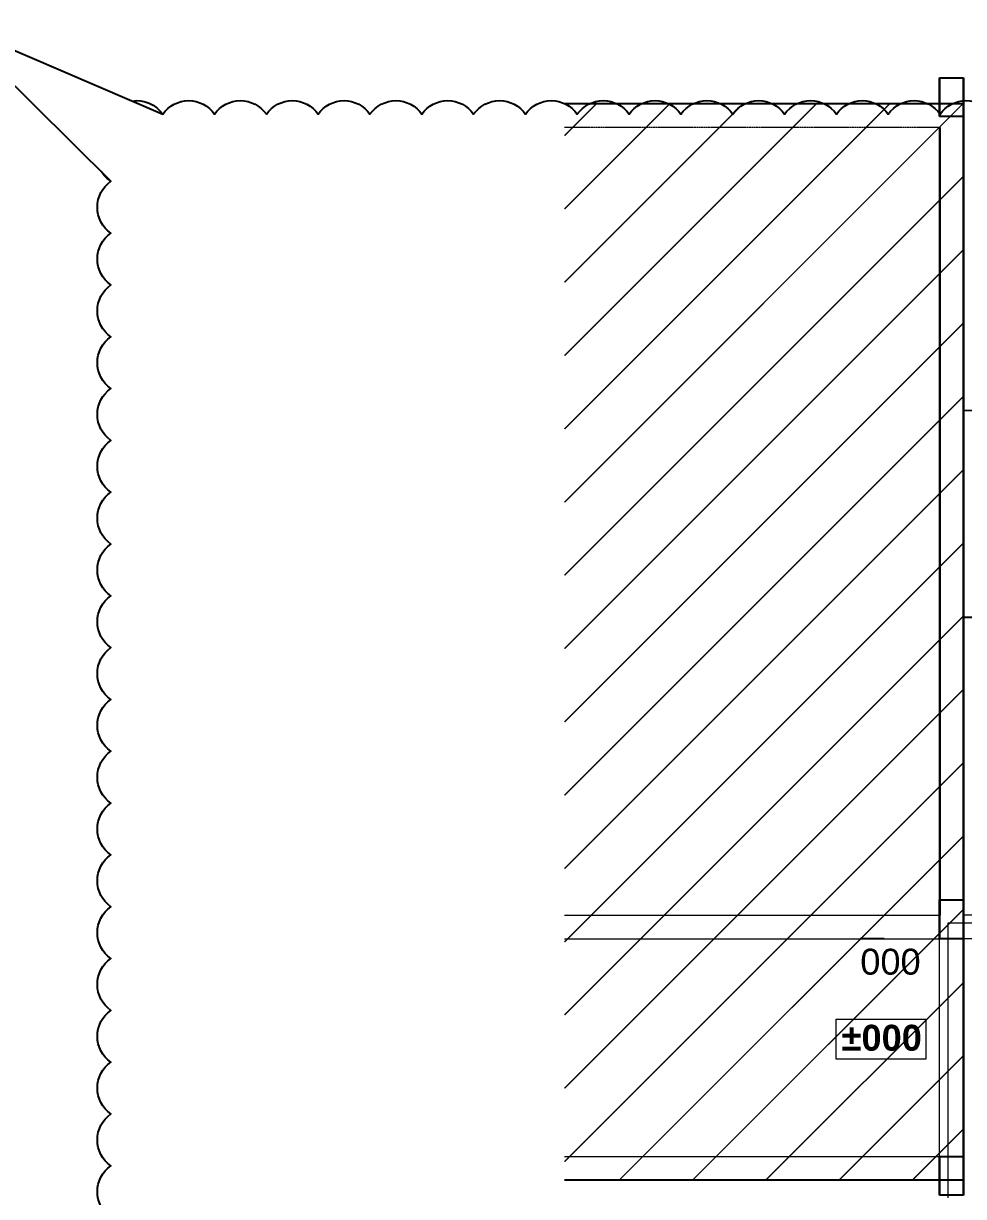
# Model space of a CAD drawing. Header units: inches. Extents: x 5899882 to 5988838, y -468923 to -96891.
# Drawn here: x 5928043 to 5937113, y -283783 to -272463 of the extents above; entities that cross this region are included whole.
import ezdxf

# ---------------------------------------------------------------- set-up
doc = ezdxf.new("R2010")
doc.units = ezdxf.units.IN
doc.header["$MEASUREMENT"] = 0
for name, pattern in [('1', [0]), ('DASHED', [0.75, 0.5, -0.25]), ('DASHED2', [0.375, 0.25, -0.125])]:
    doc.linetypes.add(name, pattern=pattern)
for name, color, linetype in [('0- SLC ARCH LAYOUT', 7, 'Continuous'), ('0-SLC RCC 2ND. FLOOR', 7, 'Continuous'), ('a_150 walls', 8, '1')]:
    doc.layers.add(name, color=color, linetype=linetype)
for name, color, linetype, lineweight in [('ARLC-DIM0', 8, 'Continuous', 5), ('ARLC-ELE0', 8, 'Continuous', 9), ('ARLC-EXIST', 8, 'Continuous', 5), ('ARLC-HATCH-C', 8, 'Continuous', 5), ('ARLC-RCC', 8, 'Continuous', 25), ('ARLC-WALL', 8, 'Continuous', 15), ('txt', 8, 'Continuous', 25)]:
    doc.layers.add(name, color=color, linetype=linetype, lineweight=lineweight)
doc.styles.get("Standard").update_dxf_attribs({"font": 'arial.ttf'})

# ---------------------------------------------------------------- blocks, each defined once
blk = doc.blocks.new('A$C3DAD2E9A')
at = {"layer": 'ARLC-DIM0', "ltscale": 0.01}
h = blk.add_hatch(dxfattribs=at)
h.set_pattern_fill('ANSI31', color=256, scale=4000, style=0)
h.set_pattern_definition([(45, (-5711489.1, 16954.34), (-353.55339, 353.55339), [])])
h.paths.add_polyline_path([(-11920, 810), (-11920, -9580), (-8073, -9580), (-8073, 810)])
blk.add_lwpolyline([(-11920, 810), (-8073, 810), (-8073, -9580), (-11920, -9580)])
at = {"layer": 'a_150 walls'}
for p, q in [((-8073, 810), (-8073, -7250)), ((-8303, 580), (-8303, -7020))]:
    blk.add_line(p, q, dxfattribs=at)
at = {"layer": 'ARLC-ELE0'}
blk.add_line((-8073, 811), (-8073, 921), dxfattribs=at)
at = {"layer": 'ARLC-ELE0', "ltscale": 0.002}
for p, q in [((-6448, -7099), (-8223, -7099)), ((-8223, -7099), (-8223, -9749)), ((-6448, -7100), (-8073, -7100))]:
    blk.add_line(p, q, dxfattribs=at)
at = {"layer": 'ARLC-ELE0'}
blk.add_lwpolyline([(-9303, -8026), (-8435, -8026), (-8435, -8411), (-9303, -8411)], close=True, dxfattribs=at)
at = {"layer": 'ARLC-EXIST', "ltscale": 5}
for p, q in [((-11920, 810), (-8303, 810)), ((-8303, 560), (-8303, -7145)), ((-8071, 560), (-8073, -7250)), ((-11920, -9350), (-8073, -9350))]:
    blk.add_line(p, q, dxfattribs=at)
at = {"layer": 'ARLC-HATCH-C'}
blk.add_arc((-8980, -4818), 305, 134.9983, 135.0017, dxfattribs=at)
at = {"layer": 'ARLC-RCC'}
for p, q in [((-8303, 1060), (-8073, 1060)), ((-8303, 685), (-8303, 1060)), ((-8073, 1060), (-8073, 685)), ((-8073, 685), (-8303, 685)), ((-8303, -6875), (-8073, -6875)), ((-8303, -7250), (-8303, -6875)), ((-8073, -6875), (-8073, -7250)), ((-8073, -7250), (-8303, -7250)), ((-8303, -9350), (-8073, -9350)), ((-8303, -9725), (-8303, -9350)), ((-8073, -9350), (-8073, -9725)), ((-8073, -9725), (-8303, -9725))]:
    blk.add_line(p, q, dxfattribs=at)
at = {"layer": 'ARLC-RCC', "ltscale": 2}
blk.add_line((-8837, -7250), (-9067, -7250), dxfattribs=at)
at = {"layer": 'txt', "char_height": 250, "attachment_point": 7}
for s, insert, width in [('000', (-9069, -7599), 518.93), ('{\\fArial|b1|i0|c1|p34;%%P000}', (-9249, -8333), 475)]:
    blk.add_mtext(s, dxfattribs=dict(at, insert=insert, width=width))
blk = doc.blocks.new('A$C77C3199A')
at = {"layer": 'ARLC-DIM0', "ltscale": 0.01}
h = blk.add_hatch(dxfattribs=at)
h.set_pattern_fill('ANSI31', color=0, scale=4000, style=0)
h.set_pattern_definition([(45, (-5711491.3, 16954.34), (-353.55339, 353.55339), [])])
h.paths.add_polyline_path([(-11922.2, 810), (-11922.2, -9580), (-8075.1, -9580), (-8075, 810)])
for p, q in [((-16299.3, 60), (-17837, 1583.3)), ((-17837, 1583.3), (-15799.3, 708.2))]:
    blk.add_line(p, q)
for points in [[(-16094.5, 835, -0.2844654), (-15799.3, 708.2, -0.5205671), (-15299.3, 708.2, -0.5205671), (-14799.3, 708.2, -0.5205671), (-14299.3, 708.2, -0.5205671), (-13799.3, 708.2, -0.5205671), (-13299.3, 708.2, -0.5205671), (-12799.3, 708.2, -0.5205671), (-12299.3, 708.2, -0.5205671), (-11799.3, 708.2, -0.5205671), (-11299.3, 708.2, -0.5205671), (-10799.3, 708.2, -0.5205671), (-10299.3, 708.2, -0.5205671), (-9799.3, 708.2, -0.5205671), (-9299.3, 708.2, -0.5205671), (-8799.3, 708.2, -0.5205671), (-8299.3, 708.2, -0.5205671), (-7799.3, 708.2, -0.5205671)], [(-16299.3, -9940, -0.5205671), (-16299.3, -9440, -0.5205671), (-16299.3, -8940, -0.5205671), (-16299.3, -8440, -0.5205671), (-16299.3, -7940, -0.5205671), (-16299.3, -7440, -0.5205671), (-16299.3, -6940, -0.5205671), (-16299.3, -6440, -0.5205671), (-16299.3, -5940, -0.5205671), (-16299.3, -5440, -0.5205671), (-16299.3, -4940, -0.5205671), (-16299.3, -4440, -0.5205671), (-16299.3, -3940, -0.5205671), (-16299.3, -3440, -0.5205671), (-16299.3, -2940, -0.5205671), (-16299.3, -2440, -0.5205671), (-16299.3, -1940, -0.5205671), (-16299.3, -1440, -0.5205671), (-16299.3, -940, -0.5205671), (-16299.3, -440, -0.5205671), (-16299.3, 60, -0.0851203), (-16394.3, 154.1)]]:
    blk.add_lwpolyline(points, format="xyb")
at = {"color": 0}
for points in [[(-11922.2, 810), (-8075, 810), (-8075.1, -9580), (-11922.2, -9580)], [(-8074.1, -2149.9), (-7475, -2150.1), (-7475, -4150.1), (-8074.5, -4149.9)]]:
    blk.add_lwpolyline(points, dxfattribs=at)
at = {"layer": 'a_150 walls', "color": 0}
for p, q in [((-8075.1, 810), (-8075.1, -7250)), ((-8305.1, 580), (-8305.1, -7020))]:
    blk.add_line(p, q, dxfattribs=at)
at = {"layer": 'ARLC-EXIST', "color": 0, "linetype": 'DASHED2', "ltscale": 5}
for p, q in [((-11922.2, 810), (-8305.2, 810)), ((-8305.2, 580), (-11922.2, 580)), ((-8305.2, 560), (-8305.2, -7145.1)), ((-8073.5, 560), (-8075.2, -7250.2)), ((-11922.2, -9350), (-8075.1, -9350))]:
    blk.add_line(p, q, dxfattribs=at)
at = {"layer": 'ARLC-RCC', "color": 0, "linetype": 'DASHED2'}
for p, q in [((-8305.1, 1059.9), (-8075.1, 1059.9)), ((-8305.1, 684.9), (-8305.1, 1059.9)), ((-8075.1, 1059.9), (-8075.1, 684.9)), ((-8075.1, 684.9), (-8305.1, 684.9))]:
    blk.add_line(p, q, dxfattribs=at)
at = {"layer": 'ARLC-RCC', "color": 0}
for p, q in [((-8305.1, -6875.2), (-8075.1, -6875.2)), ((-8305.1, -7250.2), (-8305.1, -6875.2)), ((-8075.1, -6875.2), (-8075.1, -7250.2)), ((-8075.1, -7250.2), (-8305.1, -7250.2)), ((-8305.1, -9350), (-8075.1, -9350)), ((-8305.1, -9725), (-8305.1, -9350)), ((-8075.1, -9350), (-8075.1, -9725)), ((-8075.1, -9725), (-8305.1, -9725))]:
    blk.add_line(p, q, dxfattribs=at)
at = {"layer": 'ARLC-RCC', "color": 0, "linetype": 'DASHED', "ltscale": 2}
blk.add_line((-8839, -7250), (-9069, -7250), dxfattribs=at)
at = {"layer": 'ARLC-WALL', "color": 30, "ltscale": 0.1}
for p, q in [((-11922.2, 810), (-8075.1, 810)), ((-8075.1, -9580), (-8075.1, 810)), ((-8305.1, -7020), (-8305.1, 580)), ((-11922.2, -7020), (-8305.1, -7020)), ((-11922.2, -7250), (-8305.1, -7250)), ((-8305.1, -9350), (-8305.1, -7250)), ((-11922.2, -9350), (-8305.1, -9350)), ((-11922.2, -9580), (-8075.1, -9580))]:
    blk.add_line(p, q, dxfattribs=at)
at = {"layer": 'ARLC-WALL', "color": 30}
for p, q in [((-3000, -7020), (-8075.1, -7020)), ((-3000, -7250), (-8075.1, -7250))]:
    blk.add_line(p, q, dxfattribs=at)

msp = doc.modelspace()

# ---------------------------------------------------------------- block references
at = {"layer": '0- SLC ARCH LAYOUT'}
msp.add_blockref('A$C3DAD2E9A', (5945186.1, -274046.5), dxfattribs=at)

# ---------------------------------------------------------------- next in the draw order: block references
at = {"layer": '0-SLC RCC 2ND. FLOOR'}
msp.add_blockref('A$C77C3199A', (5945186.1, -274046.5), dxfattribs=at)

doc.saveas('drawing.dxf')
